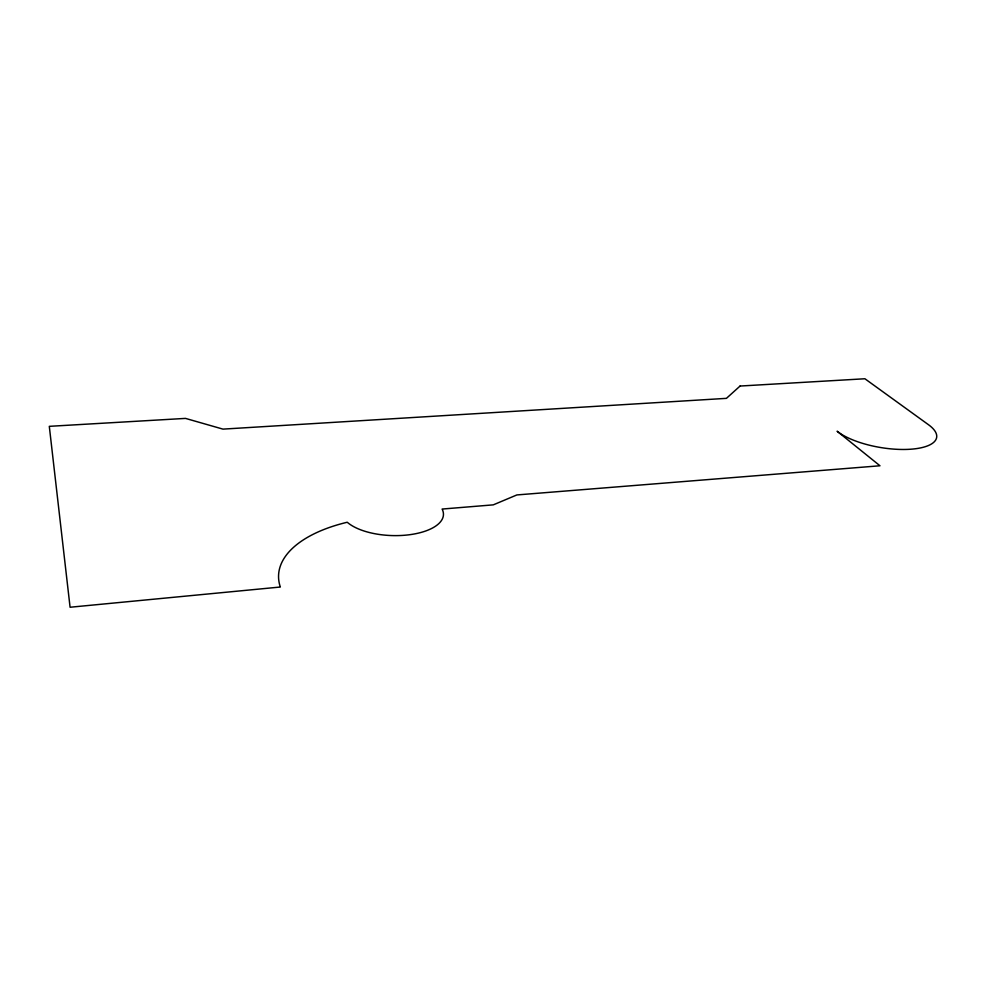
<?xml version="1.0" encoding="UTF-8"?>
<svg xmlns="http://www.w3.org/2000/svg" width="986" height="986" viewBox="0 0 986 986"><rect width="100%" height="100%" fill="white"/><g stroke="black" fill="none" stroke-linecap="round" stroke-linejoin="round"><path stroke-width="1.48" d="M740.067 386.044L726.423 398.356L222.959 429.12L185.504 418.397L49.3 426.334L70.08 607.24L280.332 587.027A132.506 63.979 2 0 1 347.245 522.247A51.038 22.653 1.9 0 0 410.225 534.634A51.038 22.653 1.9 0 0 442.098 509.059L493.283 504.857L516.886 494.935L879.968 465.774L837.114 431.215A53.774 19.178 9.5 0 0 910.682 449.222A53.774 19.178 9.5 0 0 928.516 424.744L864.907 378.76L740.067 386.044"/></g></svg>
